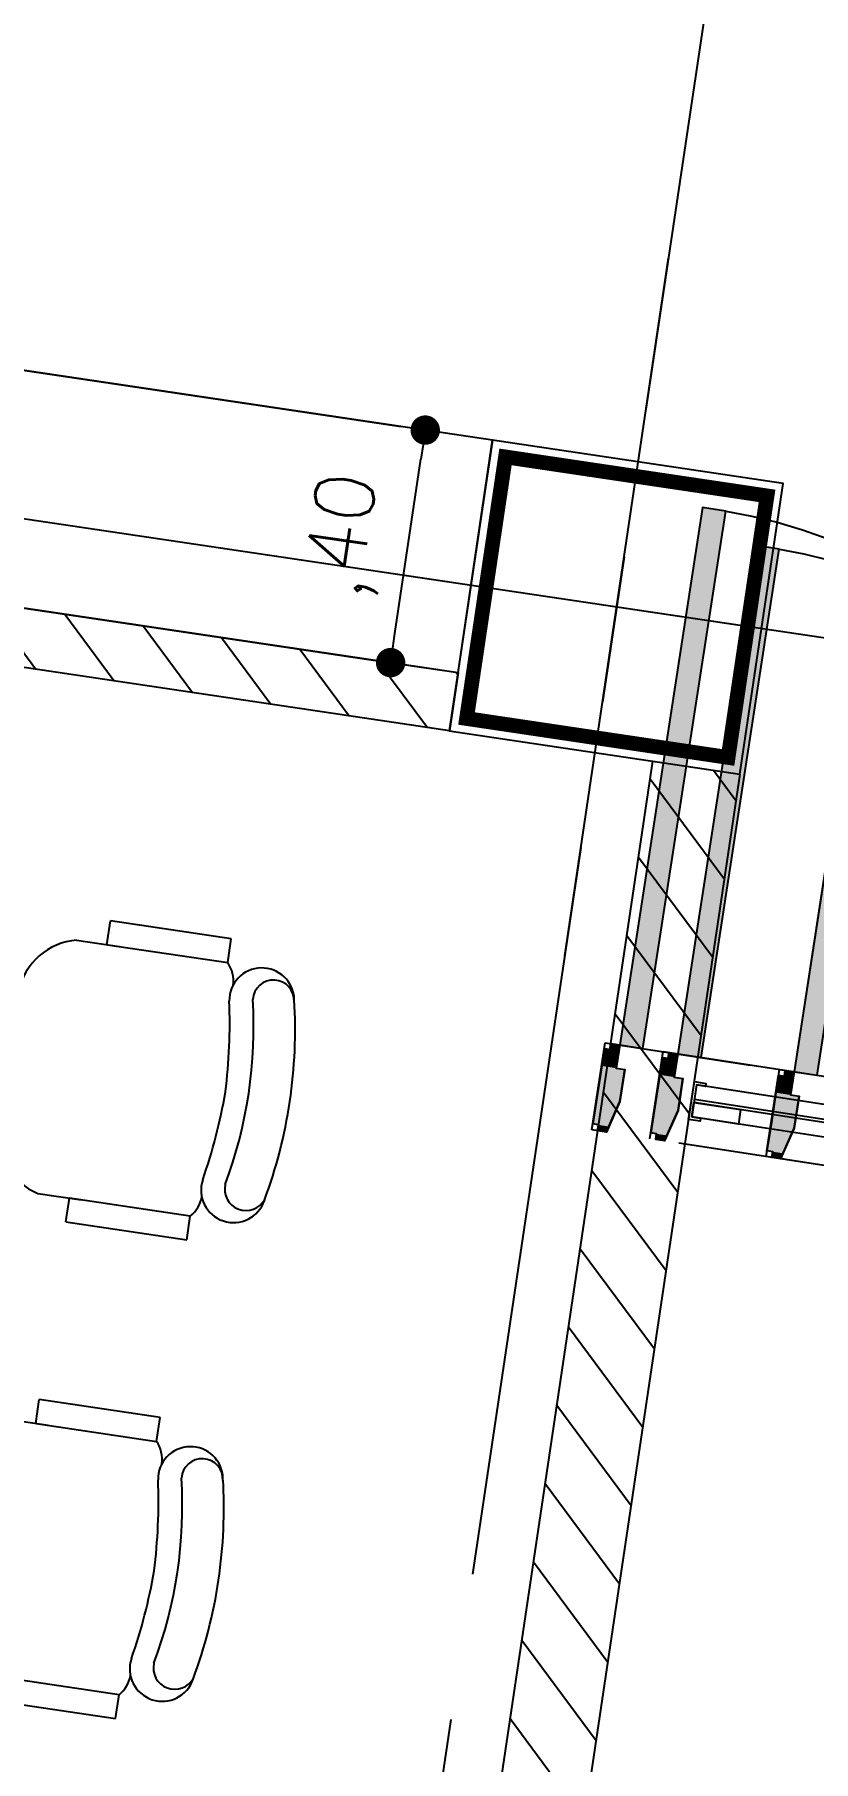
# Model space of a CAD drawing. Header units: millimetres. Extents: x 338 to 506, y 179 to 335.
# Drawn here: x 411.398 to 412.724, y 221.3 to 224.238 of the extents above; entities that cross this region are included whole.
import ezdxf

# ---------------------------------------------------------------- set-up
doc = ezdxf.new("R2010")
doc.units = ezdxf.units.MM
for name, pattern in [('CENTER', [2, 1.25, -0.25, 0.25, -0.25]), ('DASHED2', [0.375, 0.25, -0.125]), ('HIDDEN', [0.375, 0.25, -0.125])]:
    doc.linetypes.add(name, pattern=pattern)
for name, color, linetype in [('A-DOOR', 3, 'Continuous'), ('A-GLAZ', 142, 'Continuous'), ('COLUMNAS', 252, 'Continuous'), ('CUBIERTA', 254, 'Continuous'), ('EJES-COLUMNAS', 3, 'CENTER'), ('EJES_DE_COLUMNA', 255, 'DASHED2'), ('EQUIPAMENTO', 4, 'Continuous'), ('MUROS', 32, 'Continuous'), ('PUPITRES', 8, 'Continuous')]:
    doc.layers.add(name, color=color, linetype=linetype)
doc.styles.add('NOTAS', font='simplex.shx')
doc.styles.get("Standard").update_dxf_attribs({"font": 'ARIALUNI.ttf'})
doc.dimstyles.new('ROMANS', dxfattribs={"dimtxt": 0.1, "dimasz": 0.05, "dimexe": 0.04, "dimexo": 0.5, "dimgap": 0.05, "dimtad": 1, "dimtih": 1, "dimtoh": 1, "dimdec": 4, "dimzin": 5, "dimdsep": 46, "dimtxsty": 'Standard', "dimsah": 1, "dimcen": 0.05, "dimse1": 1, "dimse2": 1, "dimclrd": 7, "dimclre": 7, "dimclrt": 7, "dimadec": 0, "dimazin": 0, "dimtfac": 1, "dimtdec": 4, "dimtix": 1, "dimtmove": 2, "dimatfit": 3, "dimfxl": 1, "dimtolj": 1, "dimarcsym": 0})

# ---------------------------------------------------------------- blocks, each defined once
blk = doc.blocks.new('*X899')
at = {"color": 0}
for p, q in [((42.0235, 79.5977), (41.8735, 79.4477)), ((42.1582, 79.5977), (42.0082, 79.4477)), ((42.2929, 79.5977), (42.1429, 79.4477)), ((42.4276, 79.5977), (42.2776, 79.4477)), ((42.5623, 79.5977), (42.4123, 79.4477)), ((42.697, 79.5977), (42.547, 79.4477)), ((42.8317, 79.5977), (42.6817, 79.4477)), ((42.9664, 79.5977), (42.8164, 79.4477)), ((43.1011, 79.5977), (42.9511, 79.4477)), ((43.2358, 79.5977), (43.0858, 79.4477)), ((43.3705, 79.5977), (43.2205, 79.4477)), ((43.5052, 79.5977), (43.3552, 79.4477)), ((43.6399, 79.5977), (43.4899, 79.4477)), ((43.6704, 79.4935), (43.6246, 79.4477))]:
    blk.add_line(p, q, dxfattribs=at)
blk = doc.blocks.new('*U919')
for p, q in [((0.035, 0.0047), (0.035, 0.7353)), ((0.035, 0.7353), (0.06, 0.7353)), ((0.06, 0.0047), (0.06, 0.7353)), ((0.065, 0.0047), (0.065, 0.7353)), ((0.09, 0.0047), (0.09, 0.7353)), ((0.09, 0.0047), (0.09, 0.7353)), ((0.09, 0.0047), (0.09, 0.7353)), ((0.09, 0.0047), (0.09, 0.7353)), ((0.035, 0.0047), (0.06, 0.0047)), ((0.065, 0.0047), (0.065, 0.0143))]:
    blk.add_line(p, q)
for points in [[(0.095, 0.74), (0.095, 0.72), (0.09, 0.72), (0.09, 0.7353), (0.035, 0.7353), (0.035, 0.72), (0.03, 0.72), (0.03, 0.74)], [(0.035, 0.7353), (0.06, 0.7353), (0.06, 0.655), (0.035, 0.655)], [(0.035, 0.0047), (0.06, 0.0047), (0.06, 0.0806), (0.035, 0.0806)], [(0.095, 0), (0.095, 0.02), (0.09, 0.02), (0.09, 0.0047), (0.035, 0.0047), (0.035, 0.02), (0.03, 0.02), (0.03, 0)]]:
    blk.add_lwpolyline(points, close=True)
blk = doc.blocks.new('*U1300')
at = {"color": 7, "linetype": 'Continuous'}
for p, q in [((1.575, -0.01), (1.575, 0)), ((1.59, 0), (1.59, -0.01)), ((1.575, -0.04), (1.575, -0.01)), ((1.6, -0.01), (1.6, -0.04)), ((1.56, -0.095), (1.56, -0.04)), ((1.6, -0.04), (1.6, -0.095)), ((1.5723, -0.14), (1.56, -0.095)), ((1.6, -0.095), (1.6, -0.14)), ((1.575, -0.15), (1.5723, -0.14)), ((1.59, -0.14), (1.59, -0.15))]:
    blk.add_line(p, q, dxfattribs=at)
at = {"color": 7, "linetype": 'Continuous', "extrusion": (0, 0, -1)}
for points in [[(-1.575, 0), (-1.59, -0.01), (-1.575, -0.01)], [(-1.575, 0), (-1.59, 0), (-1.59, -0.01)], [(-1.575, -0.01), (-1.6, -0.04), (-1.575, -0.04)], [(-1.575, -0.01), (-1.6, -0.01), (-1.6, -0.04)], [(-1.56, -0.04), (-1.6, -0.095), (-1.56, -0.095)], [(-1.56, -0.04), (-1.6, -0.04), (-1.6, -0.095)], [(-1.56, -0.095), (-1.6, -0.14), (-1.5723, -0.14)], [(-1.56, -0.095), (-1.6, -0.095), (-1.6, -0.14)], [(-1.5723, -0.14), (-1.59, -0.15), (-1.575, -0.15)], [(-1.5723, -0.14), (-1.59, -0.14), (-1.59, -0.15)]]:
    blk.add_solid(points, dxfattribs=at)
blk = doc.blocks.new('*U1301')
at = {"color": 7, "linetype": 'Continuous'}
for p, q in [((1.575, -0.01), (1.575, 0)), ((1.59, 0), (1.59, -0.01)), ((1.575, -0.04), (1.575, -0.01)), ((1.6, -0.01), (1.6, -0.04)), ((1.56, -0.095), (1.56, -0.04)), ((1.6, -0.04), (1.6, -0.095)), ((1.5723, -0.14), (1.56, -0.095)), ((1.6, -0.095), (1.6, -0.14)), ((1.575, -0.15), (1.5723, -0.14)), ((1.59, -0.14), (1.59, -0.15))]:
    blk.add_line(p, q, dxfattribs=at)
at = {"color": 7, "linetype": 'Continuous', "extrusion": (0, 0, -1)}
for points in [[(-1.575, 0), (-1.59, -0.01), (-1.575, -0.01)], [(-1.575, 0), (-1.59, 0), (-1.59, -0.01)], [(-1.575, -0.01), (-1.6, -0.04), (-1.575, -0.04)], [(-1.575, -0.01), (-1.6, -0.01), (-1.6, -0.04)], [(-1.56, -0.04), (-1.6, -0.095), (-1.56, -0.095)], [(-1.56, -0.04), (-1.6, -0.04), (-1.6, -0.095)], [(-1.56, -0.095), (-1.6, -0.14), (-1.5723, -0.14)], [(-1.56, -0.095), (-1.6, -0.095), (-1.6, -0.14)], [(-1.5723, -0.14), (-1.59, -0.15), (-1.575, -0.15)], [(-1.5723, -0.14), (-1.59, -0.14), (-1.59, -0.15)]]:
    blk.add_solid(points, dxfattribs=at)
blk = doc.blocks.new('*U1305')
at = {"color": 7, "linetype": 'Continuous'}
for p, q in [((1.535, 0), (1.535, 0.775)), ((1.575, 0.775), (1.575, 0))]:
    blk.add_line(p, q, dxfattribs=at)
at = {"color": 7, "linetype": 'Continuous', "extrusion": (0, 0, -1)}
for points in [[(-1.535, 0.775), (-1.575, 0), (-1.535, 0)], [(-1.535, 0.775), (-1.575, 0.775), (-1.575, 0)]]:
    blk.add_solid(points, dxfattribs=at)
blk = doc.blocks.new('*U1306')
at = {"color": 7, "linetype": 'Continuous'}
for p, q in [((1.875, -0.01), (1.875, 0)), ((1.89, 0), (1.89, -0.01)), ((1.875, -0.04), (1.875, -0.01)), ((1.9, -0.01), (1.9, -0.04)), ((1.86, -0.095), (1.86, -0.04)), ((1.9, -0.04), (1.9, -0.095)), ((1.8723, -0.14), (1.86, -0.095)), ((1.9, -0.095), (1.9, -0.14)), ((1.875, -0.15), (1.8723, -0.14)), ((1.89, -0.14), (1.89, -0.15))]:
    blk.add_line(p, q, dxfattribs=at)
at = {"color": 7, "linetype": 'Continuous', "extrusion": (0, 0, -1)}
for points in [[(-1.875, 0), (-1.89, -0.01), (-1.875, -0.01)], [(-1.875, 0), (-1.89, 0), (-1.89, -0.01)], [(-1.875, -0.01), (-1.9, -0.04), (-1.875, -0.04)], [(-1.875, -0.01), (-1.9, -0.01), (-1.9, -0.04)], [(-1.86, -0.04), (-1.9, -0.095), (-1.86, -0.095)], [(-1.86, -0.04), (-1.9, -0.04), (-1.9, -0.095)], [(-1.86, -0.095), (-1.9, -0.14), (-1.8723, -0.14)], [(-1.86, -0.095), (-1.9, -0.095), (-1.9, -0.14)], [(-1.8723, -0.14), (-1.89, -0.15), (-1.875, -0.15)], [(-1.8723, -0.14), (-1.89, -0.14), (-1.89, -0.15)]]:
    blk.add_solid(points, dxfattribs=at)
blk = doc.blocks.new('*U1307')
at = {"color": 7, "linetype": 'Continuous'}
for p, q in [((1.875, -0.01), (1.875, 0)), ((1.89, 0), (1.89, -0.01)), ((1.875, -0.04), (1.875, -0.01)), ((1.9, -0.01), (1.9, -0.04)), ((1.86, -0.095), (1.86, -0.04)), ((1.9, -0.04), (1.9, -0.095)), ((1.8723, -0.14), (1.86, -0.095)), ((1.9, -0.095), (1.9, -0.14)), ((1.875, -0.15), (1.8723, -0.14)), ((1.89, -0.14), (1.89, -0.15))]:
    blk.add_line(p, q, dxfattribs=at)
at = {"color": 7, "linetype": 'Continuous', "extrusion": (0, 0, -1)}
for points in [[(-1.875, 0), (-1.89, -0.01), (-1.875, -0.01)], [(-1.875, 0), (-1.89, 0), (-1.89, -0.01)], [(-1.875, -0.01), (-1.9, -0.04), (-1.875, -0.04)], [(-1.875, -0.01), (-1.9, -0.01), (-1.9, -0.04)], [(-1.86, -0.04), (-1.9, -0.095), (-1.86, -0.095)], [(-1.86, -0.04), (-1.9, -0.04), (-1.9, -0.095)], [(-1.86, -0.095), (-1.9, -0.14), (-1.8723, -0.14)], [(-1.86, -0.095), (-1.9, -0.095), (-1.9, -0.14)], [(-1.8723, -0.14), (-1.89, -0.15), (-1.875, -0.15)], [(-1.8723, -0.14), (-1.89, -0.14), (-1.89, -0.15)]]:
    blk.add_solid(points, dxfattribs=at)
blk = doc.blocks.new('*U1310')
at = {"color": 7, "linetype": 'Continuous'}
for p, q in [((1.835, 0), (1.835, 0.925)), ((1.875, 0.925), (1.875, 0))]:
    blk.add_line(p, q, dxfattribs=at)
at = {"color": 7, "linetype": 'Continuous', "extrusion": (0, 0, -1)}
for points in [[(-1.835, 0.925), (-1.875, 0), (-1.835, 0)], [(-1.835, 0.925), (-1.875, 0.925), (-1.875, 0)]]:
    blk.add_solid(points, dxfattribs=at)
blk = doc.blocks.new('*U1326')
at = {"color": 7, "linetype": 'Continuous'}
for p, q in [((1.775, -0.01), (1.775, 0)), ((1.79, 0), (1.79, -0.01)), ((1.775, -0.04), (1.775, -0.01)), ((1.8, -0.01), (1.8, -0.04)), ((1.76, -0.095), (1.76, -0.04)), ((1.8, -0.04), (1.8, -0.095)), ((1.7723, -0.14), (1.76, -0.095)), ((1.8, -0.095), (1.8, -0.14)), ((1.775, -0.15), (1.7723, -0.14)), ((1.79, -0.14), (1.79, -0.15))]:
    blk.add_line(p, q, dxfattribs=at)
at = {"color": 7, "linetype": 'Continuous', "extrusion": (0, 0, -1)}
for points in [[(-1.775, 0), (-1.79, -0.01), (-1.775, -0.01)], [(-1.775, 0), (-1.79, 0), (-1.79, -0.01)], [(-1.775, -0.01), (-1.8, -0.04), (-1.775, -0.04)], [(-1.775, -0.01), (-1.8, -0.01), (-1.8, -0.04)], [(-1.76, -0.04), (-1.8, -0.095), (-1.76, -0.095)], [(-1.76, -0.04), (-1.8, -0.04), (-1.8, -0.095)], [(-1.76, -0.095), (-1.8, -0.14), (-1.7723, -0.14)], [(-1.76, -0.095), (-1.8, -0.095), (-1.8, -0.14)], [(-1.7723, -0.14), (-1.79, -0.15), (-1.775, -0.15)], [(-1.7723, -0.14), (-1.79, -0.14), (-1.79, -0.15)]]:
    blk.add_solid(points, dxfattribs=at)
blk = doc.blocks.new('*U1327')
at = {"color": 7, "linetype": 'Continuous'}
for p, q in [((1.775, -0.01), (1.775, 0)), ((1.79, 0), (1.79, -0.01)), ((1.775, -0.04), (1.775, -0.01)), ((1.8, -0.01), (1.8, -0.04)), ((1.76, -0.095), (1.76, -0.04)), ((1.8, -0.04), (1.8, -0.095)), ((1.7723, -0.14), (1.76, -0.095)), ((1.8, -0.095), (1.8, -0.14)), ((1.775, -0.15), (1.7723, -0.14)), ((1.79, -0.14), (1.79, -0.15))]:
    blk.add_line(p, q, dxfattribs=at)
at = {"color": 7, "linetype": 'Continuous', "extrusion": (0, 0, -1)}
for points in [[(-1.775, 0), (-1.79, -0.01), (-1.775, -0.01)], [(-1.775, 0), (-1.79, 0), (-1.79, -0.01)], [(-1.775, -0.01), (-1.8, -0.04), (-1.775, -0.04)], [(-1.775, -0.01), (-1.8, -0.01), (-1.8, -0.04)], [(-1.76, -0.04), (-1.8, -0.095), (-1.76, -0.095)], [(-1.76, -0.04), (-1.8, -0.04), (-1.8, -0.095)], [(-1.76, -0.095), (-1.8, -0.14), (-1.7723, -0.14)], [(-1.76, -0.095), (-1.8, -0.095), (-1.8, -0.14)], [(-1.7723, -0.14), (-1.79, -0.15), (-1.775, -0.15)], [(-1.7723, -0.14), (-1.79, -0.14), (-1.79, -0.15)]]:
    blk.add_solid(points, dxfattribs=at)
blk = doc.blocks.new('*U1330')
at = {"color": 7, "linetype": 'Continuous'}
for p, q in [((1.735, 0), (1.735, 0.875)), ((1.775, 0.875), (1.775, 0))]:
    blk.add_line(p, q, dxfattribs=at)
at = {"color": 7, "linetype": 'Continuous', "extrusion": (0, 0, -1)}
for points in [[(-1.735, 0.875), (-1.775, 0), (-1.735, 0)], [(-1.735, 0.875), (-1.775, 0.875), (-1.775, 0)]]:
    blk.add_solid(points, dxfattribs=at)
blk = doc.blocks.new('*U920')
for points in [[(1.835, 0), (1.835, 0.925), (1.875, 0.925), (1.875, 0)], [(1.735, 0), (1.735, 0.875), (1.775, 0.875), (1.775, 0)], [(1.535, 0), (1.535, 0.775), (1.575, 0.775), (1.575, 0)], [(1.6, -0.01), (1.59, -0.01), (1.59, 0), (1.575, 0), (1.575, -0.04), (1.56, -0.04), (1.56, -0.095), (1.575, -0.15), (1.59, -0.15), (1.59, -0.14), (1.6, -0.14)], [(1.6, -0.01), (1.59, -0.01), (1.59, 0), (1.575, 0), (1.575, -0.04), (1.56, -0.04), (1.56, -0.095), (1.575, -0.15), (1.59, -0.15), (1.59, -0.14), (1.6, -0.14)], [(1.8, -0.01), (1.79, -0.01), (1.79, 0), (1.775, 0), (1.775, -0.04), (1.76, -0.04), (1.76, -0.095), (1.775, -0.15), (1.79, -0.15), (1.79, -0.14), (1.8, -0.14)], [(1.8, -0.01), (1.79, -0.01), (1.79, 0), (1.775, 0), (1.775, -0.04), (1.76, -0.04), (1.76, -0.095), (1.775, -0.15), (1.79, -0.15), (1.79, -0.14), (1.8, -0.14)], [(1.9, -0.01), (1.89, -0.01), (1.89, 0), (1.875, 0), (1.875, -0.04), (1.86, -0.04), (1.86, -0.095), (1.875, -0.15), (1.89, -0.15), (1.89, -0.14), (1.9, -0.14)], [(1.9, -0.01), (1.89, -0.01), (1.89, 0), (1.875, 0), (1.875, -0.04), (1.86, -0.04), (1.86, -0.095), (1.875, -0.15), (1.89, -0.15), (1.89, -0.14), (1.9, -0.14)]]:
    blk.add_lwpolyline(points, close=True)
at = {"color": 251, "linetype": 'HIDDEN'}
for points in [[(0, -0.15), (1.6, -0.15), (1.6, 0), (0, 0)], [(0, -0.15), (1.9, -0.15), (1.9, 0), (0, 0)], [(0, -0.15), (1.8, -0.15), (1.8, 0), (0, 0)]]:
    blk.add_lwpolyline(points, close=True, dxfattribs=at)
for centre, radius, start, end in [((1.845, 0.0296), 0.8955, 90.6398, 181.8922), ((1.745, 0.0295), 0.8455, 90.6777, 182.0024)]:
    blk.add_arc(centre, radius, start, end, dxfattribs=at)
at = {"color": 7, "linetype": 'Continuous'}
for name in ['*U1310', '*U1330', '*U1305', '*U1300', '*U1301', '*U1326', '*U1327', '*U1306', '*U1307']:
    blk.add_blockref(name, (0, 0), dxfattribs=at)
blk = doc.blocks.new('SILLA-AULA')
at = {"layer": 'PUPITRES'}
for p, q in [((-0.3089, 0.1635), (-0.3089, 0.0888)), ((0.1271, 0.1618), (0.1271, 0.0881)), ((-0.3498, 0.1091), (-0.3498, -0.0987)), ((-0.3498, 0.1091), (-0.3089, 0.1091)), ((-0.3089, -0.0987), (-0.3089, 0.1091)), ((0.1269, 0.1096), (0.168, 0.1096)), ((0.1271, 0.1088), (0.1271, -0.0982)), ((0.168, -0.0982), (0.168, 0.1096)), ((-0.3498, -0.0987), (-0.3089, -0.0987)), ((0.1271, -0.0982), (0.168, -0.0982))]:
    blk.add_line(p, q, dxfattribs=at)
for centre, radius, start, end in [((-0.2016, 0.1365), 0.1106, 94.0766, 165.8334), ((-0.0911, -1.4149), 1.6658, 85.9234, 94.0766), ((0.0195, 0.1365), 0.1106, 13.2566, 85.9234), ((-0.2542, -0.1649), 0.0553, 80.2478, 260.1012), ((-0.2715, -0.0584), 0.0549, 227.1618, 267.5717), ((-0.0727, 0.7859), 0.9127, 259.1286, 268.8433), ((-0.1095, 0.7859), 0.9127, 271.1567, 280.8714), ((0.072, -0.1649), 0.0553, 279.8988, 99.7522), ((0.0898, -0.0579), 0.0549, 270.7226, 312.8382), ((-0.2498, -0.1856), 0.0362, 85.0872, 250.3213), ((-0.0876, 0.6001), 0.7663, 258.0112, 281.9888), ((0.0746, -0.1846), 0.0352, 274.9128, 94.9128), ((-0.0911, 0.5988), 0.8362, 258.0899, 281.9101)]:
    blk.add_arc(centre, radius, start, end, dxfattribs=at)
blk = doc.blocks.new('*U152')
at = {"layer": 'MUROS'}
for p in [(2.20139, -1.02539), (3.02485, -1.02539)]:
    blk.add_blockref('SILLA-AULA', p, dxfattribs=at)
blk = doc.blocks.new('*U153')
at = {"layer": 'MUROS', "color": 0, "linetype": 'ByBlock'}
blk.add_blockref('*U152', (0, -4.2), dxfattribs=at)
blk = doc.blocks.new('*U154')
at = {"layer": 'MUROS'}
blk.add_blockref('*U153', (3.31529, 5.63845), dxfattribs=at)
blk = doc.blocks.new('*X197')
at = {"color": 0}
for p, q in [((2936.5081, 1961.9613, -0.0017), (2936.4363, 1961.8894, -0.0017)), ((2936.5363, 1961.8547, -0.0017), (2936.4363, 1961.7547, -0.0017)), ((2936.5363, 1961.72, -0.0017), (2936.4363, 1961.62, -0.0017)), ((2936.5363, 1961.5853, -0.0017), (2936.4363, 1961.4853, -0.0017)), ((2936.5363, 1961.4506, -0.0017), (2936.4363, 1961.3506, -0.0017)), ((2936.5363, 1961.3159, -0.0017), (2936.4363, 1961.2159, -0.0017)), ((2936.5363, 1961.1812, -0.0017), (2936.4363, 1961.0812, -0.0017)), ((2936.5363, 1961.0465, -0.0017), (2936.4363, 1960.9465, -0.0017)), ((2936.5363, 1960.9118, -0.0017), (2936.4363, 1960.8118, -0.0017)), ((2936.5363, 1960.7771, -0.0017), (2936.4363, 1960.6771, -0.0017)), ((2936.5363, 1960.6424, -0.0017), (2936.4363, 1960.5424, -0.0017)), ((2936.5363, 1960.5077, -0.0017), (2936.4363, 1960.4077, -0.0017)), ((2936.5363, 1960.373, -0.0017), (2936.4363, 1960.273, -0.0017)), ((2936.5363, 1960.2383, -0.0017), (2936.5334, 1960.2353, -0.0017))]:
    blk.add_line(p, q, dxfattribs=at)
blk = doc.blocks.new('_DOT')
at = {"color": 0, "linetype": 'ByBlock'}
blk.add_line((-0.5, 0), (-1, 0), dxfattribs=at)
at = {"color": 0, "linetype": 'ByBlock', "const_width": 0.5}
blk.add_lwpolyline([(-0.25, 0, 1), (0.25, 0, 1)], format="xyb", close=True, dxfattribs=at)
blk = doc.blocks.new('*U609')
at = {"layer": 'MUROS', "color": 7, "style": 'NOTAS'}
blk.add_text(',40', height=0.1, dxfattribs=at).set_placement((2936.6315, 1960.4204))
blk = doc.blocks.new('*D198')
at = {"layer": 'DEFPOINTS', "color": 0, "transparency": 16777216}
for p in [(2936.9363, 1960.3513), (2936.5363, 1960.2353), (2936.9363, 1960.2425)]:
    blk.add_point(p, dxfattribs=at)
at = {"layer": 'MUROS', "color": 7, "transparency": 16777216}
blk.add_line((2936.5863, 1960.3513), (2936.8863, 1960.3513), dxfattribs=at)
at = {"transparency": 16777216}
blk.add_blockref('*U609', (0, 0), dxfattribs=at)
at = {"layer": 'MUROS', "color": 7, "transparency": 16777216, "xscale": 0.05, "yscale": 0.05, "zscale": 0.05, "rotation": 180}
blk.add_blockref('_DOT', (2936.5363, 1960.3513), dxfattribs=at)
at = {"layer": 'MUROS', "color": 7, "transparency": 16777216, "xscale": 0.05, "yscale": 0.05, "zscale": 0.05}
blk.add_blockref('_DOT', (2936.9363, 1960.3513), dxfattribs=at)
blk = doc.blocks.new('EJES_ESTRUCTURALES')
at = {"layer": 'EJES_DE_COLUMNA', "color": 9, "linetype": 'CENTER'}
for p, q in [((675.14128, 131.2663), (675.14128, 199.7363)), ((661.4777, 174.98199), (759.37077, 174.98199))]:
    blk.add_line(p, q, dxfattribs=at)
blk = doc.blocks.new('COLUMNAS')
at = {"layer": 'COLUMNAS', "color": 6}
blk.add_lwpolyline([(-602.8912, 199.066), (-603.3912, 199.066), (-603.3912, 198.566), (-602.8912, 198.566), (-602.8912, 199.066)], dxfattribs=at)
at = {"layer": 'COLUMNAS', "color": 6, "const_width": 0.025}
blk.add_lwpolyline([(-603.3662, 198.5901), (-602.9162, 198.5901), (-602.9162, 199.0401), (-603.3662, 199.0401)], close=True, dxfattribs=at)
at = {"layer": 'EJES-COLUMNAS'}
for p, q in [((-603.1412, 198.2038), (-603.1412, 199.4038)), ((-603.1412, 198.2038), (-603.1412, 199.4038)), ((-602.5412, 198.816), (-603.7412, 198.816))]:
    blk.add_line(p, q, dxfattribs=at)
blk = doc.blocks.new('V5V7_B10')
blk.add_line((2936.9363, 1964.82252, -0.00167), (2936.9363, 1960.39252, -0.00167))
at = {"layer": 'EQUIPAMENTO', "elevation": -0.00167}
blk.add_lwpolyline([(2936.9363, 1964.82252), (2936.5363, 1964.82252), (2936.5363, 1960.23534), (2936.9363, 1960.23534)], close=True, dxfattribs=at)
at = {"layer": 'MUROS', "elevation": -0.00167}
blk.add_lwpolyline([(2936.4363, 1964.82252), (2936.5363, 1964.82252), (2936.5363, 1960.49252), (2936.5363, 1960.49252), (2936.5363, 1960.39252), (2936.5363, 1960.39252), (2936.5363, 1960.23534), (2936.4363, 1960.23534), (2936.4363, 1964.82252)], dxfattribs=at)
at = {"layer": 'MUROS', "linetype": 'Continuous'}
blk.add_blockref('*X197', (0, 0), dxfattribs=at)
at = {"layer": 'MUROS'}
dim = blk.add_linear_dim(base=(2936.9363, 1960.35131, -0.00167), p1=(2936.5363, 1960.23534, -0.00167), p2=(2936.9363, 1960.24252, -0.00167), dimstyle='ROMANS', dxfattribs=at)
dim.commit()
dim.dimension.update_dxf_attribs({"geometry": '*D198', "text_midpoint": (2936.7363, 1960.46083, -0.00167)})
blk = doc.blocks.new('A$C7152A42C')
blk.add_arc((75.53771, 55.63801), 31.18038, 120.749982, 157.857706)
at = {"layer": 'MUROS'}
blk.add_lwpolyline([(36.6568, 79.44772), (36.6568, 79.59772), (43.6704, 79.59772), (43.6704, 79.44772), (36.6568, 79.44772)], dxfattribs=at)
at = {"color": 32}
blk.add_blockref('V5V7_B10', (-2892.7659, -1880.28762), dxfattribs=at)
at = {"layer": 'A-DOOR', "extrusion": (-2.33163e-06, -0.000958086, 1), "xscale": -1, "rotation": 269.7211295570403}
blk.add_blockref('*U920', (43.1754, 77.70718, -0.07622), dxfattribs=at)
at = {"layer": 'A-GLAZ', "extrusion": (-2.33163e-06, -0.000958086, 1), "rotation": 359.7211279969163}
blk.add_blockref('*U919', (43.04277, 78.70784, -0.07622), dxfattribs=at)
at = {"layer": 'CUBIERTA'}
blk.add_blockref('COLUMNAS', (647.06158, -119.11823), dxfattribs=at)
at = {"layer": 'EJES_DE_COLUMNA'}
blk.add_blockref('EJES_ESTRUCTURALES', (-631.22088, -95.28525), dxfattribs=at)
at = {"layer": 'MUROS'}
blk.add_blockref('*U154', (36.75745, 79.94772), dxfattribs=at)
at = {"layer": 'MUROS', "linetype": 'Continuous'}
blk.add_blockref('*X899', (0, 0), dxfattribs=at)

msp = doc.modelspace()

# ---------------------------------------------------------------- block references
at = {"layer": 'MUROS', "color": 32, "rotation": 81.53046525965426}
msp.add_blockref('A$C7152A42C', (484.7482, 168.0844), dxfattribs=at)

doc.saveas('drawing.dxf')
